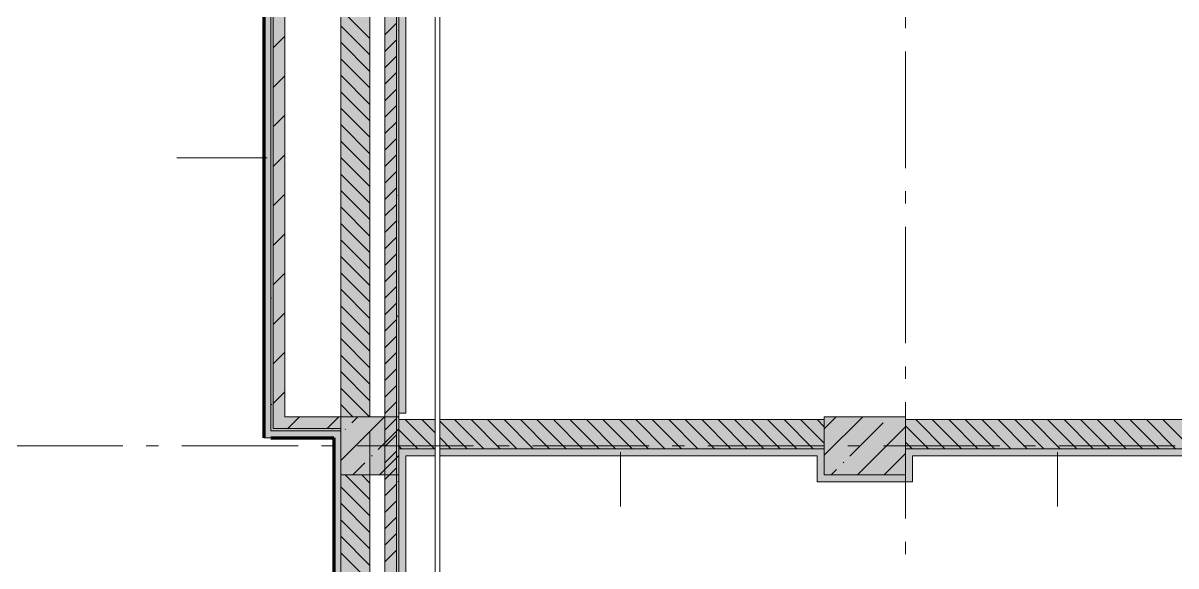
# Model space of a CAD drawing. Header units: millimetres. Extents: x -537608 to 253996, y -217170 to 186033.
# Drawn here: x -358903 to -349005, y -193632 to -188968 of the extents above; entities that cross this region are included whole.
import ezdxf

# ---------------------------------------------------------------- set-up
doc = ezdxf.new("R2010")
doc.units = ezdxf.units.MM
doc.layers.add('16) Лак 1.6м', color=160, linetype='Continuous', lineweight=90)
doc.layers.add('PDF _Геометрия', color=7, linetype='Continuous')
doc.layers.add('PDF _Сплошная заливка', color=7, linetype='Continuous', true_color=0xffffff)

msp = doc.modelspace()

# ---------------------------------------------------------------- hatches: boundary and pattern name
at = {"layer": 'PDF _Сплошная заливка', "true_color": 0xd225fe, "transparency": 33554559}
msp.add_hatch(color=200, dxfattribs=at).paths.add_polyline_path([(-355676.1986, -192319.6492), (-355616.2, -192319.6492), (-355616.2, -183289.6468), (-355676.1986, -183289.6468), (-355676.1986, -191069.5899)])
at = {"layer": 'PDF _Сплошная заливка', "transparency": 33554559}
for points in [[(-356776.2034, -192449.649), (-356756.1982, -192449.649), (-356756.1982, -183349.6475), (-356776.2034, -183349.6475), (-356776.2034, -192349.6485)], [(-356656.1977, -192349.6485), (-356656.1977, -183369.6462), (-356756.1982, -183369.6462), (-356756.1982, -192349.6485), (-356690.5847, -192349.6485)], [(-355796.1957, -195639.6519), (-355696.2038, -195639.6519), (-355696.2038, -183849.6475), (-355796.1957, -183849.6475), (-355796.1957, -193922.552)], [(-355696.2038, -195639.6519), (-355676.1986, -195639.6519), (-355676.1986, -183849.6475), (-355696.2038, -183849.6475), (-355696.2038, -193922.552)], [(-356176.2008, -192449.649), (-356176.2008, -192349.6485), (-356756.1982, -192349.6485), (-356756.1982, -192449.649), (-356690.5847, -192449.649)], [(-356176.2008, -192469.6499), (-356176.2008, -192449.649), (-356776.2034, -192449.649), (-356776.2034, -192469.6499), (-356690.5847, -192469.6499)]]:
    msp.add_hatch(color=256, dxfattribs=at).paths.add_polyline_path(points)
h = msp.add_hatch(color=256, dxfattribs=at)
h.paths.add_polyline_path([(-355926.1997, -195649.6502), (-355926.1997, -192849.6508), (-356176.2008, -192849.6508), (-356176.2008, -195649.6502)], flags=0)
h.paths.add_polyline_path([(-356176.2008, -192349.6485), (-355926.1997, -192349.6485), (-355926.1997, -187549.6467), (-356176.2008, -187549.6467), (-356176.2008, -191069.5899)], flags=0)
h.paths.add_polyline_path([(-355926.1997, -187049.6466), (-355926.1997, -183849.6475), (-356176.2008, -183849.6475), (-356176.2008, -187049.6466)], flags=0)
h = msp.add_hatch(color=256, dxfattribs=at)
h.paths.add_polyline_path([(-342926.1939, -192624.6498), (-342926.1939, -192374.6487), (-346636.1999, -192374.6487), (-346636.1999, -192624.6498), (-343198.2756, -192624.6498)], flags=0)
h.paths.add_polyline_path([(-353317.5075, -192624.6498), (-352026.1996, -192624.6498), (-352026.1996, -192374.6487), (-355326.197, -192374.6487), (-355326.197, -192624.6498), (-355004.0461, -192624.6498)], flags=0)
h.paths.add_polyline_path([(-351326.1966, -192624.6498), (-347136.1935, -192624.6498), (-347136.1935, -192374.6487), (-351326.1966, -192374.6487), (-351326.1966, -192621.2481)], flags=0)
h.paths.add_polyline_path([(-355676.1986, -192624.6498), (-355366.1989, -192624.6498), (-355366.1989, -192374.6487), (-355676.1986, -192374.6487)], flags=0)
at = {"layer": 'PDF _Сплошная заливка', "true_color": 0x56bc34, "transparency": 33554559}
for points in [[(-356236.1993, -192529.6506), (-356236.1993, -192469.6499), (-356776.2034, -192469.6499), (-356776.2034, -192529.6506), (-356690.5847, -192529.6506)], [(-356236.1993, -196149.6503), (-356176.2008, -196149.6503), (-356176.2008, -192469.6499), (-356236.1993, -192469.6499), (-356236.1993, -195649.6502)], [(-355676.1986, -196149.6503), (-355616.2, -196149.6503), (-355616.2, -192624.6498), (-355676.1986, -192624.6498), (-355676.1986, -195649.6502)], [(-347196.1921, -192684.6504), (-347136.1935, -192684.6504), (-347136.1935, -192624.6498), (-351266.198, -192624.6498), (-351266.198, -192684.6504), (-349944.4302, -192684.6504)], [(-351326.1966, -192909.6493), (-351266.198, -192909.6493), (-351266.198, -192849.6508), (-352026.1996, -192849.6508), (-352026.1996, -192909.6493)]]:
    msp.add_hatch(color=85, dxfattribs=at).paths.add_polyline_path(points)
h = msp.add_hatch(color=85, dxfattribs=at)
h.paths.add_polyline_path([(-352086.1982, -192684.6504), (-352026.1996, -192684.6504), (-352026.1996, -192624.6498), (-355326.197, -192624.6498), (-355326.197, -192684.6504), (-353317.5075, -192684.6504)], flags=0)
h.paths.add_polyline_path([(-355366.1989, -192684.6504), (-355366.1989, -192624.6498), (-355616.2, -192624.6498), (-355616.2, -192684.6504)], flags=0)

# ---------------------------------------------------------------- linework, layer by layer
at = {"layer": '16) Лак 1.6м'}
for p, q in [((-356836.202, -183349.6475), (-356836.202, -192529.6506)), ((-356776.2034, -192529.6506), (-356236.1993, -192529.6506)), ((-356236.1993, -192529.6506), (-356236.1993, -196149.6503))]:
    msp.add_line(p, q, dxfattribs=at)
at = {"layer": 'PDF _Геометрия', "lineweight": 9}
for p, q in [((-355616.2, -192319.6492), (-355616.2, -183289.6468)), ((-355366.1989, -195864.6507), (-355366.1989, -183284.6476)), ((-355326.197, -183284.6476), (-355326.197, -195864.6507)), ((-356776.2034, -192469.6499), (-356776.2034, -183349.6475)), ((-356776.2034, -183349.6475), (-356776.2034, -192349.6485)), ((-356756.1982, -183369.6462), (-356756.1982, -192349.6485)), ((-356656.1977, -192349.6485), (-356656.1977, -183469.6467)), ((-355796.1957, -183849.6475), (-355796.1957, -195639.6519)), ((-355696.2038, -195639.6519), (-355696.2038, -183849.6475)), ((-355676.1986, -192624.6498), (-355676.1986, -183849.6475)), ((-355676.1986, -183849.6475), (-355676.1986, -192319.6492)), ((-356176.2008, -187549.6467), (-356176.2008, -192349.6485)), ((-355926.1997, -192349.6485), (-355926.1997, -187549.6467)), ((-355926.1997, -189100.8355), (-356176.2008, -188850.8344)), ((-355926.1997, -189242.2566), (-356176.2008, -188992.2555)), ((-355796.1957, -189069.8243), (-355696.2038, -188969.8239)), ((-356756.1982, -189181.2957), (-356656.1977, -189081.2952)), ((-355926.1997, -189383.6778), (-356176.2008, -189133.6767)), ((-355796.1957, -189211.2455), (-355696.2038, -189111.245)), ((-355796.1957, -189352.6666), (-355696.2038, -189252.6683)), ((-355926.1997, -189525.0989), (-356176.2008, -189275.0978)), ((-356756.1982, -189520.7069), (-356656.1977, -189420.7086)), ((-355926.1997, -189666.5201), (-356176.2008, -189416.5211)), ((-355796.1957, -189494.0877), (-355696.2038, -189394.0894)), ((-355796.1957, -189635.511), (-355696.2038, -189535.5106)), ((-355926.1997, -189807.9412), (-356176.2008, -189557.9422)), ((-355926.1997, -189949.3623), (-356176.2008, -189699.3634)), ((-355796.1957, -189776.9322), (-355696.2038, -189676.9318)), ((-356756.1982, -189860.1202), (-356656.1977, -189760.1197)), ((-355926.1997, -190090.7835), (-356176.2008, -189840.7845)), ((-355796.1957, -189918.3533), (-355696.2038, -189818.3529)), ((-355926.1997, -190232.2068), (-356176.2008, -189982.2057)), ((-355796.1957, -190059.7744), (-355696.2038, -189959.774)), ((-356806.1984, -190124.6667), (-357581.8908, -190124.6667)), ((-356756.1982, -190199.5313), (-356656.1977, -190099.5309)), ((-355926.1997, -190373.6279), (-356176.2008, -190123.6268)), ((-355796.1957, -190201.1956), (-355696.2038, -190101.1952)), ((-355796.1957, -190342.6168), (-355696.2038, -190242.6163)), ((-355926.1997, -190515.049), (-356176.2008, -190265.0479)), ((-356756.1982, -190538.9425), (-356656.1977, -190438.9421)), ((-355926.1997, -190656.4702), (-356176.2008, -190406.4691)), ((-355796.1957, -190484.0379), (-355696.2038, -190384.0396)), ((-355796.1957, -190625.459), (-355696.2038, -190525.4607)), ((-355926.1997, -190797.8913), (-356176.2008, -190547.8924)), ((-355926.1997, -190939.3124), (-356176.2008, -190689.3135)), ((-355796.1957, -190766.8823), (-355696.2038, -190666.8819)), ((-356756.1982, -190878.3537), (-356656.1977, -190778.3532)), ((-355926.1997, -191080.7336), (-356176.2008, -190830.7346)), ((-355796.1957, -190908.3035), (-355696.2038, -190808.303)), ((-355926.1997, -191222.1547), (-356176.2008, -190972.1558)), ((-355796.1957, -191049.7246), (-355696.2038, -190949.7242)), ((-356756.1982, -191217.7648), (-356656.1977, -191117.7644)), ((-355926.1997, -191363.578), (-356176.2008, -191113.5769)), ((-355796.1957, -191191.1457), (-355696.2038, -191091.1453)), ((-355796.1957, -191332.5668), (-355696.2038, -191232.5664)), ((-355926.1997, -191504.9992), (-356176.2008, -191254.998)), ((-355926.1997, -191646.4203), (-356176.2008, -191396.4192)), ((-355796.1957, -191473.988), (-355696.2038, -191373.9876)), ((-356756.1982, -191557.176), (-356656.1977, -191457.1756)), ((-355796.1957, -191615.4092), (-355696.2038, -191515.4109)), ((-355926.1997, -191787.8414), (-356176.2008, -191537.8403)), ((-355926.1997, -191929.2626), (-356176.2008, -191679.2636)), ((-355796.1957, -191756.8303), (-355696.2038, -191656.832)), ((-356756.1982, -191896.5872), (-356656.1977, -191796.5867)), ((-355926.1997, -192070.6837), (-356176.2008, -191820.6848)), ((-355796.1957, -191898.2535), (-355696.2038, -191798.2531)), ((-355926.1997, -192212.1048), (-356176.2008, -191962.1059)), ((-355796.1957, -192039.6747), (-355696.2038, -191939.6743)), ((-355930.075, -192349.6485), (-356176.2008, -192103.527)), ((-355796.1957, -192181.0959), (-355696.2038, -192081.0954)), ((-356756.1982, -192235.9983), (-356656.1977, -192135.9979)), ((-355796.1957, -192322.517), (-355696.2038, -192222.5165)), ((-356071.4983, -192349.6485), (-356176.2008, -192244.9482)), ((-355676.1986, -192319.6492), (-355616.2, -192319.6492)), ((-356776.2034, -192349.6485), (-356776.2034, -192449.649)), ((-356756.1982, -192349.6485), (-356756.1982, -192449.649)), ((-356176.2008, -192349.6485), (-356656.1977, -192349.6485)), ((-356630.4398, -192449.649), (-356530.4394, -192349.6485)), ((-356291.0308, -192449.649), (-356191.0303, -192349.6485)), ((-356176.2008, -192725.3434), (-355800.5102, -192349.6485)), ((-355926.1997, -192349.6485), (-356176.2008, -192349.6485)), ((-356176.2008, -192349.6485), (-356176.2008, -192849.6508)), ((-356176.2008, -192349.6485), (-355926.1997, -192349.6485)), ((-356176.2008, -192449.649), (-356176.2008, -192349.6485)), ((-356082.0133, -192403.0569), (-356028.6028, -192349.6485)), ((-355676.1986, -192349.6485), (-355926.1997, -192349.6485)), ((-355796.1957, -192463.9381), (-355696.2038, -192363.9377)), ((-355676.1986, -192849.6508), (-355676.1986, -192349.6485)), ((-355366.1989, -192374.6487), (-355676.1986, -192374.6487)), ((-355676.1986, -192374.6487), (-355676.1986, -192624.6498)), ((-355372.2358, -192624.6498), (-355622.2369, -192374.6487)), ((-355366.1989, -192489.2633), (-355480.8136, -192374.6487)), ((-352026.1996, -192374.6487), (-355326.197, -192374.6487)), ((-355089.3892, -192624.6498), (-355326.197, -192387.8419)), ((-354947.9659, -192624.6498), (-355197.967, -192374.6487)), ((-354806.5513, -192624.6498), (-355056.5524, -192374.6487)), ((-354665.128, -192624.6498), (-354915.1291, -192374.6487)), ((-354523.7046, -192624.6498), (-354773.7057, -192374.6487)), ((-354382.2814, -192624.6498), (-354632.2825, -192374.6487)), ((-354240.8667, -192624.6498), (-354490.8592, -192374.6487)), ((-354099.4434, -192624.6498), (-354349.4445, -192374.6487)), ((-353958.0201, -192624.6498), (-354208.0212, -192374.6487)), ((-353816.5968, -192624.6498), (-354066.5979, -192374.6487)), ((-353675.1735, -192624.6498), (-353925.1746, -192374.6487)), ((-353533.7589, -192624.6498), (-353783.76, -192374.6487)), ((-353392.3356, -192624.6498), (-353642.3366, -192374.6487)), ((-353250.9122, -192624.6498), (-353500.9134, -192374.6487)), ((-353109.489, -192624.6498), (-353359.4901, -192374.6487)), ((-352968.0743, -192624.6498), (-353218.0668, -192374.6487)), ((-352826.651, -192624.6498), (-353076.6521, -192374.6487)), ((-352685.2277, -192624.6498), (-352935.2288, -192374.6487)), ((-352543.8044, -192624.6498), (-352793.8055, -192374.6487)), ((-352402.3811, -192624.6498), (-352652.3823, -192374.6487)), ((-352260.9665, -192624.6498), (-352510.9589, -192374.6487)), ((-352119.5431, -192624.6498), (-352369.5442, -192374.6487)), ((-352026.1996, -192576.5721), (-352228.121, -192374.6487)), ((-352026.1996, -192435.1509), (-352086.6977, -192374.6487)), ((-352026.1996, -192681.1153), (-351694.7308, -192349.6485)), ((-352026.1996, -192453.0162), (-351922.832, -192349.6485)), ((-352026.1996, -192349.6485), (-352026.1996, -192849.6508)), ((-351326.1966, -192349.6485), (-352026.1996, -192349.6485)), ((-351805.1687, -192688.1813), (-351520.04, -192403.0569)), ((-351326.1966, -192849.6508), (-351326.1966, -192349.6485)), ((-347136.1935, -192374.6487), (-351326.1966, -192374.6487)), ((-350988.174, -192624.6498), (-351238.1665, -192374.6487)), ((-350846.7507, -192624.6498), (-351096.7518, -192374.6487)), ((-350705.3275, -192624.6498), (-350955.3286, -192374.6487)), ((-350563.9042, -192624.6498), (-350813.9053, -192374.6487)), ((-350422.4809, -192624.6498), (-350672.482, -192374.6487)), ((-350281.0662, -192624.6498), (-350531.0673, -192374.6487)), ((-350139.6429, -192624.6498), (-350389.644, -192374.6487)), ((-349998.2196, -192624.6498), (-350248.2207, -192374.6487)), ((-349856.7963, -192624.6498), (-350106.7974, -192374.6487)), ((-349715.3816, -192624.6498), (-349965.3741, -192374.6487)), ((-349573.9583, -192624.6498), (-349823.9594, -192374.6487)), ((-349432.5351, -192624.6498), (-349682.5362, -192374.6487)), ((-349291.1118, -192624.6498), (-349541.1129, -192374.6487)), ((-349149.6884, -192624.6498), (-349399.6895, -192374.6487)), ((-349008.2738, -192624.6498), (-349258.2749, -192374.6487)), ((-348866.8505, -192624.6498), (-349116.8516, -192374.6487)), ((-356776.2034, -192449.649), (-356776.2034, -192469.6499)), ((-356236.1993, -192469.6499), (-356776.2034, -192469.6499)), ((-356776.2034, -192469.6499), (-356176.2008, -192469.6499)), ((-356756.1982, -192449.649), (-356176.2008, -192449.649)), ((-356176.2008, -192469.6499), (-356236.1993, -192469.6499)), ((-356176.2008, -192469.6499), (-356176.2008, -192449.649)), ((-356176.2008, -192849.6508), (-356176.2008, -192469.6499)), ((-356139.0408, -192460.0822), (-356134.2957, -192455.3414)), ((-355853.9121, -192631.156), (-355676.1986, -192453.4403)), ((-355796.1957, -192605.3593), (-355696.2038, -192505.3588)), ((-355513.6591, -192624.6498), (-355676.1986, -192462.106)), ((-351738.539, -192849.6508), (-351326.1966, -192437.3125)), ((-351129.5887, -192624.6498), (-351326.1966, -192428.0441)), ((-356836.202, -192529.6506), (-356776.2034, -192529.6506)), ((-355655.0737, -192624.6498), (-355676.1986, -192603.5271)), ((-355230.8125, -192624.6498), (-355326.197, -192529.2631)), ((-351271.012, -192624.6498), (-351326.1966, -192569.4652)), ((-355910.9396, -192688.1813), (-355906.1944, -192683.4383)), ((-355844.3099, -192849.6508), (-355676.1986, -192681.5394)), ((-355796.1957, -192746.7804), (-355696.2038, -192646.7821)), ((-355676.1986, -192624.6498), (-355616.2, -192624.6498)), ((-355616.2, -192624.6498), (-355676.1986, -192624.6498)), ((-355676.1986, -192624.6498), (-355676.1986, -195639.6519)), ((-355676.1986, -195639.6519), (-355676.1986, -192624.6498)), ((-355616.2, -192624.6498), (-355366.1989, -192624.6498)), ((-355366.1989, -192624.6498), (-355616.2, -192624.6498)), ((-355616.2, -196149.6503), (-355616.2, -192684.6504)), ((-355616.2, -192684.6504), (-355366.1989, -192684.6504)), ((-355326.197, -192624.6498), (-352026.1996, -192624.6498)), ((-352026.1996, -192624.6498), (-355326.197, -192624.6498)), ((-355326.197, -192684.6504), (-352086.1982, -192684.6504)), ((-353773.288, -192654.649), (-353773.288, -193120.8003)), ((-352086.1982, -192684.6504), (-352086.1982, -192909.6493)), ((-351510.4378, -192849.6508), (-351326.1966, -192665.4116)), ((-351266.198, -192624.6498), (-351326.1966, -192624.6498)), ((-351326.1966, -192624.6498), (-351266.198, -192624.6498)), ((-351266.198, -192624.6498), (-347136.1935, -192624.6498)), ((-347136.1935, -192624.6498), (-351266.198, -192624.6498)), ((-351266.198, -192849.6508), (-351266.198, -192684.6504)), ((-351266.198, -192684.6504), (-347196.1921, -192684.6504)), ((-350022.0571, -192654.649), (-350022.0571, -193120.8003)), ((-356072.4111, -192849.6508), (-355967.967, -192745.2044)), ((-355796.1957, -192888.2015), (-355696.2038, -192788.2033)), ((-351966.6317, -192849.6508), (-351919.215, -192802.2298)), ((-351862.1876, -192745.2044), (-351857.451, -192740.4637)), ((-356176.2008, -192849.6508), (-355926.1997, -192849.6508)), ((-355926.1997, -192849.6508), (-356176.2008, -192849.6508)), ((-356176.2008, -192849.6508), (-356176.2008, -195649.6502)), ((-356176.2008, -195649.6502), (-356176.2008, -192849.6508)), ((-355926.1997, -193060.6339), (-356137.1806, -192849.6508)), ((-355926.1997, -192919.2127), (-355995.7659, -192849.6508)), ((-355926.1997, -192849.6508), (-355676.1986, -192849.6508)), ((-355926.1997, -195649.6502), (-355926.1997, -192849.6508)), ((-352086.1982, -192909.6493), (-352026.1996, -192909.6493)), ((-352026.1996, -192849.6508), (-351326.1966, -192849.6508)), ((-352026.1996, -192909.6493), (-351266.198, -192909.6493)), ((-351266.198, -192909.6493), (-351266.198, -192849.6508)), ((-355926.1997, -193202.055), (-356176.2008, -192952.056)), ((-355796.1957, -193029.6248), (-355696.2038, -192929.6244)), ((-355926.1997, -193343.4761), (-356176.2008, -193093.4771)), ((-355796.1957, -193171.046), (-355696.2038, -193071.0455)), ((-355796.1957, -193312.4671), (-355696.2038, -193212.4667)), ((-355926.1997, -193484.8994), (-356176.2008, -193234.8983)), ((-355926.1997, -193626.3206), (-356176.2008, -193376.3195)), ((-355796.1957, -193453.8883), (-355696.2038, -193353.8878)), ((-355796.1957, -193595.3094), (-355696.2038, -193495.3089)), ((-355926.1997, -193767.7417), (-356176.2008, -193517.7406))]:
    msp.add_line(p, q, dxfattribs=at)
at = {"layer": 'PDF _Геометрия', "color": 253, "lineweight": 9, "true_color": 0xaaaaaa}
for p, q in [((-351326.1966, -189013.3545), (-351326.1966, -188907.5217)), ((-355926.1997, -189272.5724), (-355926.1997, -189166.7374)), ((-351326.1966, -190213.3555), (-351326.1966, -189213.3554)), ((-355926.1997, -190472.5712), (-355926.1997, -189472.5712)), ((-351326.1966, -190519.1891), (-351326.1966, -190413.3564)), ((-355926.1997, -190778.4049), (-355926.1997, -190672.5721)), ((-351326.1966, -191719.1902), (-351326.1966, -190719.19)), ((-355926.1997, -191978.4059), (-355926.1997, -190978.4058)), ((-351326.1966, -192025.0238), (-351326.1966, -191919.1889)), ((-355926.1997, -192284.2396), (-355926.1997, -192178.4068)), ((-351326.1966, -193225.0227), (-351326.1966, -192225.0226)), ((-355926.1997, -193484.2406), (-355926.1997, -192484.2405)), ((-358046.5243, -192599.6497), (-359046.5287, -192599.6497)), ((-357740.6927, -192599.6497), (-357846.532, -192599.6497)), ((-356540.696, -192599.6497), (-357540.6918, -192599.6497)), ((-356234.8645, -192599.6497), (-356340.6951, -192599.6497)), ((-355034.8592, -192599.6497), (-356034.8636, -192599.6497)), ((-354729.0277, -192599.6497), (-354834.8583, -192599.6497)), ((-353529.0223, -192599.6497), (-354529.0268, -192599.6497)), ((-353223.1908, -192599.6497), (-353329.0301, -192599.6497)), ((-352023.1941, -192599.6497), (-353023.1899, -192599.6497)), ((-351717.3626, -192599.6497), (-351823.1933, -192599.6497)), ((-350517.3573, -192599.6497), (-351517.3617, -192599.6497)), ((-350211.5258, -192599.6497), (-350317.3564, -192599.6497)), ((-349011.5204, -192599.6497), (-350011.5249, -192599.6497)), ((-351326.1966, -193530.8564), (-351326.1966, -193425.0236))]:
    msp.add_line(p, q, dxfattribs=at)
at = {"layer": 'PDF _Геометрия', "color": 8, "lineweight": 9, "true_color": 0x787878}
for p, q in [((-355676.1986, -189027.3293), (-355679.3419, -189032.7677)), ((-355692.3371, -190452.4863), (-355695.6957, -190446.6776)), ((-355678.7305, -190679.2613), (-355682.0804, -190673.4548)), ((-356770.0116, -191328.2674), (-356773.3615, -191334.074)), ((-355686.9289, -191484.3136), (-355690.2789, -191490.1222)), ((-356768.1255, -192246.7674), (-356771.4756, -192240.9609)), ((-356756.7665, -192469.6499), (-356757.8688, -192467.7381)), ((-356245.7326, -192452.1852), (-356249.0826, -192457.9916)), ((-355681.4001, -192909.8387), (-355684.7501, -192904.0301))]:
    msp.add_line(p, q, dxfattribs=at)
at = {"layer": 'PDF _Сплошная заливка', "color": 85, "lineweight": 35, "true_color": 0x56bc34, "transparency": 33554559}
for points in [[(-356776.2034, -192529.6506), (-356776.2034, -183349.6475), (-356836.202, -192529.6506), (-356836.202, -183349.6475)], [(-352026.1996, -192909.6493), (-352026.1996, -192684.6504), (-352086.1982, -192909.6493), (-352086.1982, -192684.6504)], [(-351266.198, -192849.6508), (-351266.198, -192624.6498), (-351326.1966, -192849.6508), (-351326.1966, -192624.6498)]]:
    msp.add_solid(points, dxfattribs=at)
at = {"layer": 'PDF _Сплошная заливка', "lineweight": 35, "transparency": 33554559}
for points in [[(-356176.2008, -192849.6508), (-355676.1986, -192849.6508), (-356176.2008, -192349.6485), (-355676.1986, -192349.6485)], [(-351326.1966, -192849.6508), (-351326.1966, -192349.6485), (-352026.1996, -192849.6508), (-352026.1996, -192349.6485)]]:
    msp.add_solid(points, dxfattribs=at)

doc.saveas('drawing.dxf')
